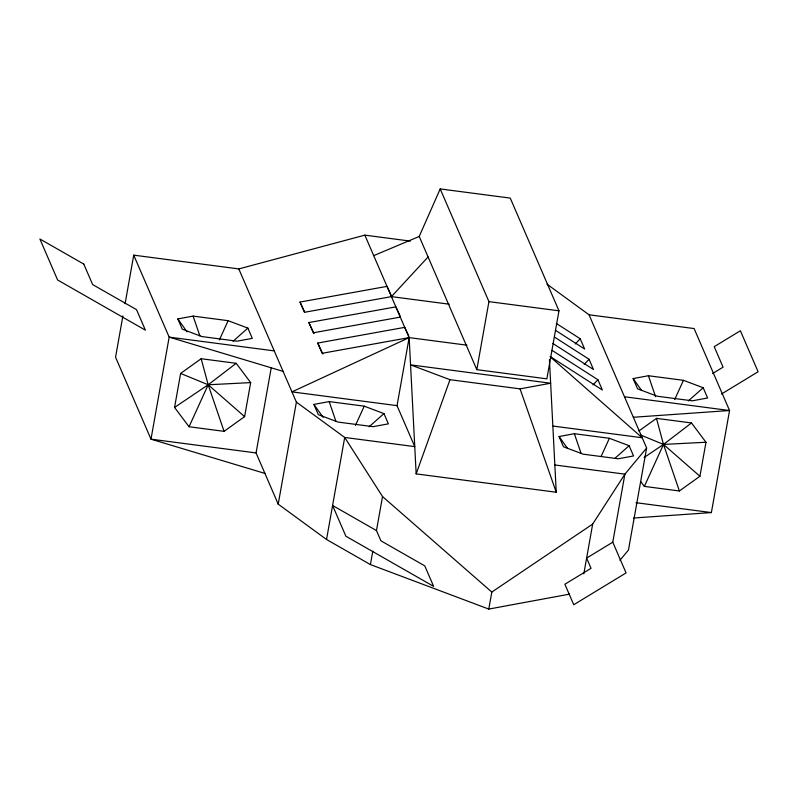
<?xml version="1.0" encoding="UTF-8"?>
<svg xmlns="http://www.w3.org/2000/svg" width="798" height="798" viewBox="0 0 798 798"><rect width="100%" height="100%" fill="white"/><g stroke="black" fill="none" stroke-linecap="round" stroke-linejoin="round"><path stroke-width="1.2" d="M122.912 315.888L115.55 357.195L150.992 439.169L264.926 473.423M125.077 303.739L133.725 255.151L238.802 268.916L364.846 235.141L410.322 241.096M174.562 407.449L180.617 373.434L201.166 358.721L236.188 363.309L250.672 382.611L244.607 416.626L224.068 431.339L189.046 426.75L174.562 407.449L208.188 384.776L236.188 363.309M569.543 594.141L488.775 609.074L370.412 564.575L326.532 539.488L278.213 504.166L256.068 452.935L271.21 367.898M278.213 504.166L296.387 402.122L238.802 268.916M326.532 539.488L344.706 437.454L296.387 402.122M488.775 609.074L491.807 592.066L382.531 496.546L344.706 437.454L414.751 446.621L397.035 405.643L409.155 337.614L364.846 235.141M370.412 564.575L372.796 551.209M376.466 530.56L332.586 505.473L345.873 536.216L433.643 586.38L424.785 565.892L380.905 540.805L376.466 530.56L382.531 496.546M476.815 369.664L488.935 301.634L440.197 188.927L510.251 198.103L558.979 310.811L546.859 378.841L476.815 369.664L419.219 236.457L440.197 188.927M583.807 573.882L592.675 524.077L624.894 474.152L646.629 448.007L589.044 314.791L546.989 284.148M612.774 542.181L586.62 558.091L591.049 568.336L564.884 584.236L573.742 604.734L626.071 572.924L612.774 542.181L624.894 474.152L554.849 464.975M646.629 448.007L628.455 550.041L619.916 560.316M640.734 481.563L644.355 486.391L679.377 490.979L699.926 476.266L705.981 442.252L691.497 422.95L656.475 418.361L638.869 430.98M633.662 518.012L711.377 512.575L729.552 410.531L694.11 328.557L589.044 314.791M549.433 359.679L556.246 492.236L416.157 473.882L450.002 379.698L520.057 388.875L550.65 383.22L410.551 364.866L450.002 379.698M219.35 339.968L228.138 320.686L247.869 328.098L252.298 338.352L236.996 341.175L201.974 336.586L182.253 329.175L177.824 318.921L193.116 316.098L228.138 320.686M189.046 426.75L208.188 384.776L201.166 358.721M355.429 425.454L364.227 406.172L383.948 413.593L388.377 423.838L373.085 426.671L338.063 422.082L318.332 414.661L313.903 404.416L329.195 401.584L364.227 406.172M601.113 456.436L609.393 438.292L629.113 445.713L633.552 455.957L618.25 458.78L583.228 454.192L563.498 446.78L559.069 436.536L574.37 433.703L609.393 438.292M674.659 399.608L683.457 380.327L703.178 387.748L707.607 397.993L692.315 400.825L657.293 396.237L637.562 388.816L633.133 378.571L648.425 375.738L683.457 380.327M644.355 486.391L663.497 444.426L691.497 422.95M391.628 296.287L387 286.372L300.008 302.063L304.447 312.307L391.429 296.627L428.087 256.946M575.308 343.918L580.206 338.761L556.256 323.419M584.176 364.407L589.064 359.26L554.7 337.235M593.034 384.905L597.921 379.748L552.106 350.392M233.066 341.265L247.869 328.098M369.145 426.75L383.948 413.593M615.238 458.052L629.113 445.713M688.375 400.905L703.178 387.748M644.136 457.473L663.497 444.426L705.981 442.252M491.807 592.066L592.675 524.077M712.614 373.524L723.078 367.16L714.22 346.671L740.384 330.761L758.1 371.748L721.472 394.022M373.713 255.639L419.219 236.457M400.287 317.115L313.305 332.796L308.876 322.552L395.858 306.871L399.968 315.679M466.91 345.175L409.155 337.614L322.163 353.295L317.734 343.05L404.716 327.36L408.825 336.177M633.343 417.264L729.552 410.531L624.475 396.766M250.672 382.611L208.188 384.776L180.617 373.434M488.935 301.634L558.979 310.811M391.429 296.627L449.184 304.188M274.243 350.891L169.166 337.125L133.725 255.151M397.035 405.643L291.958 391.878L409.155 337.614L416.157 473.882M553.194 426.092L642.2 437.753L550.171 356.776M256.068 452.935L150.992 439.169L169.166 337.125L283.1 371.379M635.966 502.7L711.377 512.575M640.525 434.97L663.497 444.426L699.926 476.266M555.478 330.322L584.635 349.015L580.206 338.761M552.884 343.479L593.493 369.504L589.064 359.26M550.291 356.626L602.35 390.003L597.921 379.748M244.607 416.626L208.188 384.776L224.068 431.339M633.133 378.571L641.632 390.491M559.069 436.536L567.577 448.456M313.903 404.416L323.11 417.334M177.824 318.921L187.031 331.838M300.008 302.063L304.637 311.978M308.876 322.552L314.013 333.574M317.734 343.05L322.871 354.063M520.057 388.875L556.246 492.236M648.425 375.738L655.577 396.686M679.377 490.979L663.497 444.426L656.475 418.361M574.37 433.703L581.114 453.493M329.195 401.584L335.948 421.374M193.116 316.098L199.869 335.878M83.78 264.078L39.9 239.001L57.616 279.988L145.386 330.153L136.528 309.654L92.648 284.577L83.78 264.078"/></g></svg>
